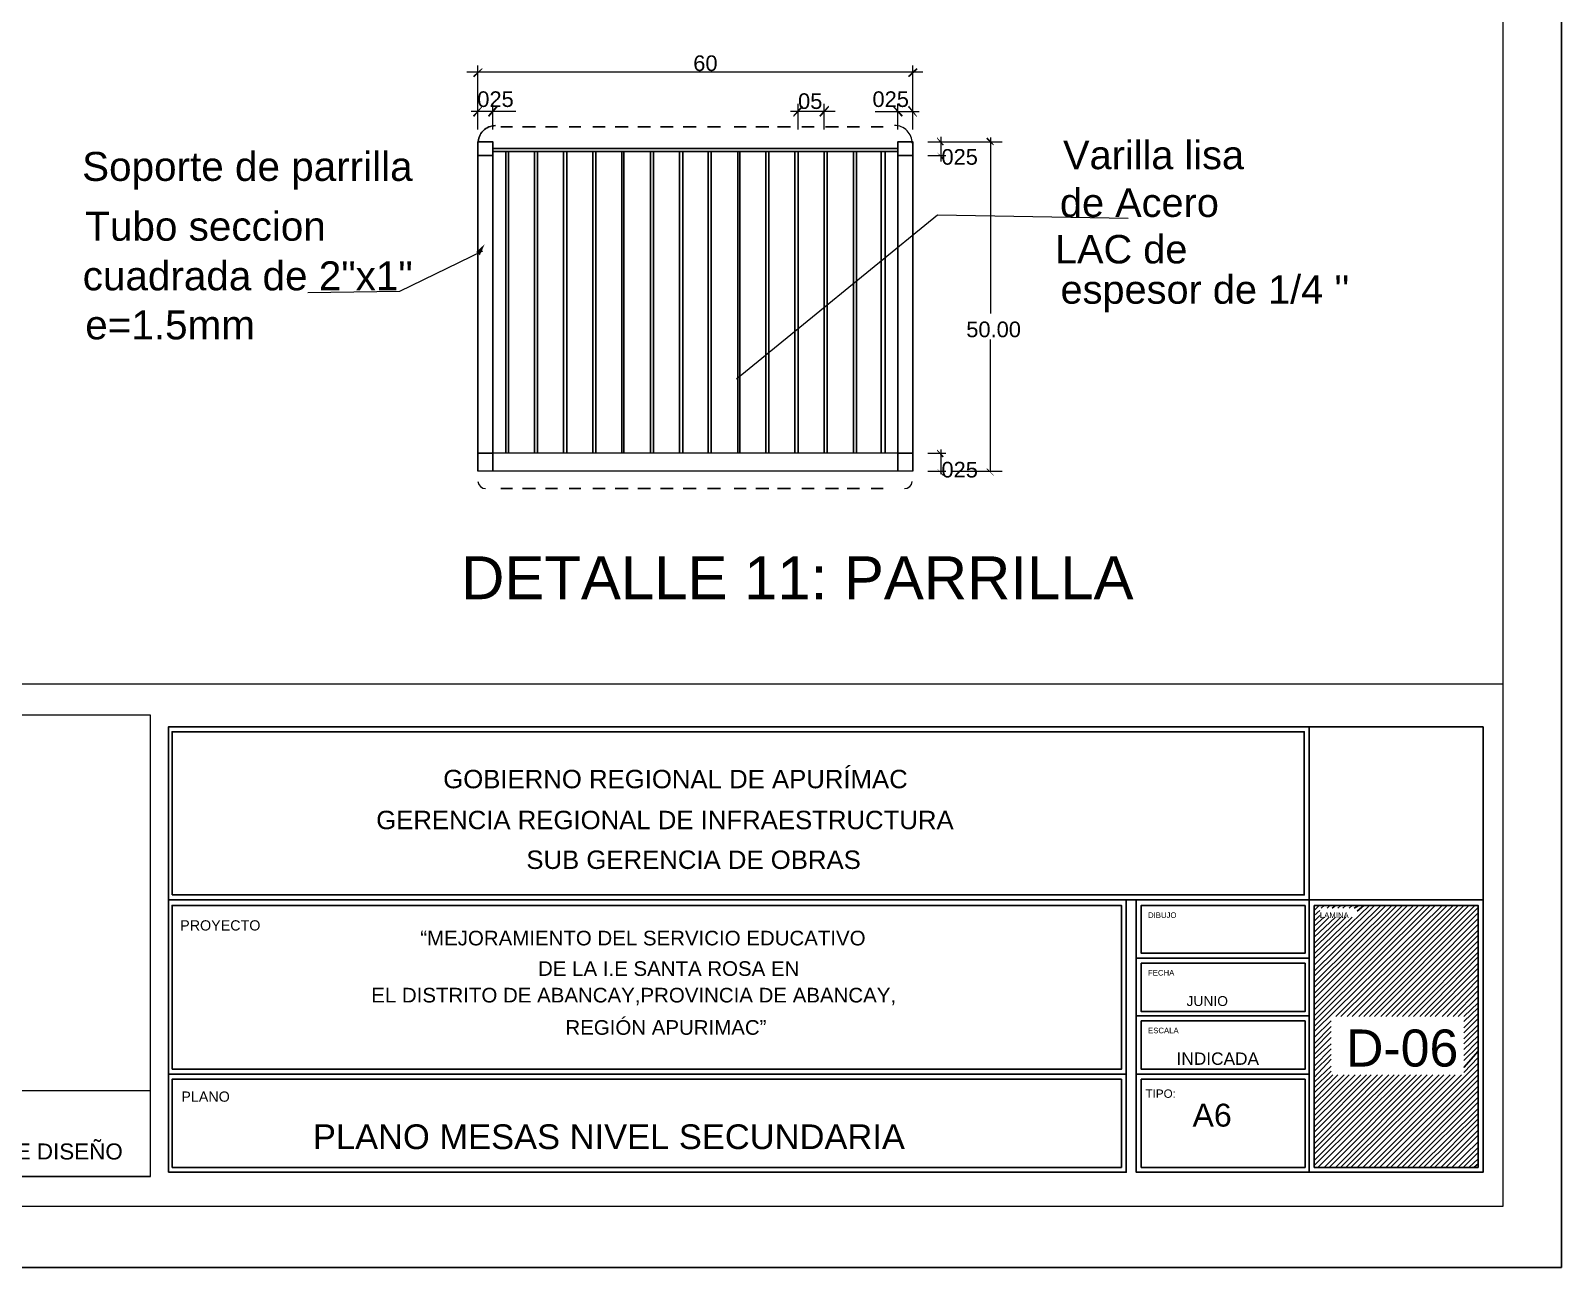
# Model space of a CAD drawing. Header units: inches. Extents: x -0.03 to 5.28, y 0.2 to 3.61.
# Drawn here: x 3.96 to 5.281, y 0.2 to 1.267 of the extents above; entities that cross this region are included whole.
import ezdxf

# ---------------------------------------------------------------- set-up
doc = ezdxf.new("R2010")
doc.units = ezdxf.units.IN
doc.header["$MEASUREMENT"] = 0
for name, color, linetype in [('PDF_PDF2_PDF4_0', 7, 'Continuous'), ('PDF_PDF2_PDF4_A - MEMBRETE', 7, 'Continuous'), ('PDF_PDF2_PDF4_PDF10_COTAS', 7, 'Continuous'), ('PDF_PDF2_PDF4_PDF5_0', 7, 'Continuous'), ('PDF_PDF2_PDF4_PDF5_COTAS-01', 7, 'Continuous'), ('PDF_PDF2_PDF4_PDF6_0', 7, 'Continuous'), ('PDF_PDF2_PDF4_PDF6_COTAS', 7, 'Continuous'), ('PDF_Texto', 7, 'Continuous')]:
    doc.layers.add(name, color=color, linetype=linetype)
doc.layers.add('PDF_PDF2_PDF4_PDF10_LINEAS COMPLEMENTARIAS', color=7, linetype='Continuous', true_color=0x7f7f7f)
doc.styles.add('PDF Arial', font='arial.ttf')

msp = doc.modelspace()

# ---------------------------------------------------------------- linework, layer by layer
msp.add_lwpolyline([(5.281, 0.2), (-0.0337, 0.2), (-0.0337, 3.6149), (5.281, 3.6149)], close=True)
at = {"layer": 'PDF_PDF2_PDF4_0', "lineweight": 25}
for points in [[(4.3662, 1.1839), (4.3763, 1.1839)], [(4.3849, 1.1839), (4.3961, 1.1839)], [(4.4047, 1.1839), (4.4149, 1.1839)], [(4.425, 1.1839), (4.4352, 1.1839)], [(4.4454, 1.1839), (4.4561, 1.1839)], [(4.4646, 1.1839), (4.4759, 1.1839)], [(4.4844, 1.1839), (4.4951, 1.1839)], [(4.5037, 1.1839), (4.5149, 1.1839)], [(4.5235, 1.1839), (4.5347, 1.1839)], [(4.5444, 1.1839), (4.5556, 1.1839)], [(4.5674, 1.1839), (4.5776, 1.1839)], [(4.5861, 1.1839), (4.5974, 1.1839)], [(4.6049, 1.1839), (4.6161, 1.1839)], [(4.6257, 1.1839), (4.6364, 1.1839)], [(4.6461, 1.1839), (4.6573, 1.1839)], [(4.6648, 1.1839), (4.6755, 1.1839)], [(4.6857, 1.1839), (4.6958, 1.1839)], [(4.3592, 1.1651), (4.7087, 1.1651)], [(4.3592, 1.1625), (4.7087, 1.1625)], [(4.3704, 1.1625), (4.3704, 0.9023)], [(4.3726, 1.1625), (4.3726, 0.9023)], [(4.3951, 1.1625), (4.3951, 0.9023)], [(4.3977, 1.1625), (4.3977, 0.9023)], [(4.4202, 1.1625), (4.4202, 0.9023)], [(4.4229, 1.1625), (4.4229, 0.9023)], [(4.4454, 1.1625), (4.4454, 0.9023)], [(4.448, 1.1625), (4.448, 0.9023)], [(4.4705, 1.1625), (4.4705, 0.9023)], [(4.4721, 1.1625), (4.4721, 0.9023)], [(4.4951, 1.1625), (4.4951, 0.9023)], [(4.4978, 1.1625), (4.4978, 0.9023)], [(4.5203, 1.1625), (4.5203, 0.9023)], [(4.523, 1.1625), (4.523, 0.9023)], [(4.5449, 1.1625), (4.5449, 0.9023)], [(4.5476, 1.1625), (4.5476, 0.9023)], [(4.5706, 1.1625), (4.5706, 0.9023)], [(4.5722, 1.1625), (4.5722, 0.9023)], [(4.5947, 1.1625), (4.5947, 0.9023)], [(4.5974, 1.1625), (4.5974, 0.9023)], [(4.6198, 1.1625), (4.6198, 0.9023)], [(4.6225, 1.1625), (4.6225, 0.9023)], [(4.645, 1.1625), (4.645, 0.9023)], [(4.6477, 1.1625), (4.6477, 0.9023)], [(4.6702, 1.1625), (4.6702, 0.9023)], [(4.6728, 1.1625), (4.6728, 0.9023)], [(4.6942, 1.1625), (4.6942, 0.9023)], [(4.6975, 1.1625), (4.6975, 0.9023)], [(4.3464, 0.889), (4.3464, 0.8997), (4.3464, 1.1598), (4.3464, 1.1485)], [(4.3592, 1.1592), (4.3592, 0.9023)], [(4.7087, 1.1592), (4.7087, 0.9023)], [(4.7215, 1.1598), (4.7215, 1.1485)], [(4.7215, 0.9023), (4.7215, 1.1592)], [(4.3464, 1.14), (4.3464, 1.1298)], [(4.7215, 1.14), (4.7215, 1.1298)], [(4.3464, 1.1207), (4.3464, 1.1105)], [(4.7215, 1.1207), (4.7215, 1.1105)], [(4.3464, 1.1009), (4.3464, 1.0897)], [(4.7215, 1.1009), (4.7215, 1.0897)], [(4.3464, 1.08), (4.3464, 1.0699)], [(4.7215, 1.08), (4.7215, 1.0699)], [(4.3464, 1.0602), (4.3464, 1.0495)], [(4.7215, 1.0602), (4.7215, 1.0495)], [(4.3464, 1.041), (4.3464, 1.0297)], [(4.7215, 1.041), (4.7215, 1.0297)], [(4.3464, 1.0222), (4.3464, 1.011)], [(4.7215, 1.0222), (4.7215, 1.011)], [(4.3464, 1.0024), (4.3464, 0.9907)], [(4.7215, 1.0024), (4.7215, 0.9907)], [(4.3464, 0.981), (4.3464, 0.9698)], [(4.7215, 0.981), (4.7215, 0.9698)], [(4.3464, 0.9585), (4.3464, 0.9473)], [(4.7215, 0.9585), (4.7215, 0.9473)], [(4.3464, 0.9387), (4.3464, 0.9286)], [(4.7215, 0.9387), (4.7215, 0.9286)], [(4.3464, 0.9195), (4.3464, 0.9088)], [(4.7215, 0.9195), (4.7215, 0.9088)], [(4.3464, 0.8868), (4.3464, 0.9023), (4.3592, 0.9023), (4.3592, 0.8868)], [(4.7215, 0.8868), (4.7215, 0.9023), (4.7087, 0.9023), (4.7087, 0.8868)], [(4.7215, 0.8997), (4.7215, 0.889)], [(4.3662, 0.8718), (4.3763, 0.8718)], [(4.3849, 0.8718), (4.3961, 0.8718)], [(4.4047, 0.8718), (4.4149, 0.8718)], [(4.425, 0.8718), (4.4352, 0.8718)], [(4.4454, 0.8718), (4.4561, 0.8718)], [(4.4646, 0.8718), (4.4759, 0.8718)], [(4.4844, 0.8718), (4.4951, 0.8718)], [(4.5037, 0.8718), (4.5149, 0.8718)], [(4.5235, 0.8718), (4.5347, 0.8718)], [(4.5444, 0.8718), (4.5556, 0.8718)], [(4.5674, 0.8718), (4.5776, 0.8718)], [(4.5861, 0.8718), (4.5974, 0.8718)], [(4.6049, 0.8718), (4.6161, 0.8718)], [(4.6257, 0.8718), (4.6364, 0.8718)], [(4.6461, 0.8718), (4.6573, 0.8718)], [(4.6648, 0.8718), (4.6755, 0.8718)], [(4.6857, 0.8718), (4.6958, 0.8718)]]:
    msp.add_lwpolyline(points, dxfattribs=at)
for points in [[(4.3464, 1.1592), (4.3464, 1.171), (4.3592, 1.171), (4.3592, 1.1592)], [(4.7215, 1.1592), (4.7215, 1.171), (4.7087, 1.171), (4.7087, 1.1592)]]:
    msp.add_lwpolyline(points, close=True, dxfattribs=at)
at = {"layer": 'PDF_PDF2_PDF4_A - MEMBRETE', "lineweight": 25}
for points in [[(4.0793, 0.517), (5.0635, 0.517), (5.0635, 0.6663), (4.0793, 0.6663)], [(4.0825, 0.5213), (5.0592, 0.5213), (5.0592, 0.662), (4.0825, 0.662)], [(5.2134, 0.517), (5.0635, 0.517), (5.0635, 0.6663), (5.2134, 0.6663)], [(4.0793, 0.3666), (4.9056, 0.3666), (4.9056, 0.517), (4.0793, 0.517)], [(4.0825, 0.3709), (4.9014, 0.3709), (4.9014, 0.5122), (4.0825, 0.5122)], [(5.0598, 0.5122), (4.9185, 0.5122), (4.9185, 0.471), (5.0598, 0.471)], [(5.0678, 0.5122), (5.2091, 0.5122), (5.2091, 0.2863), (5.0678, 0.2863)], [(4.9185, 0.4624), (5.0598, 0.4624), (5.0598, 0.4207), (4.9185, 0.4207)], [(5.0598, 0.4126), (4.9185, 0.4126), (4.9185, 0.3709), (5.0598, 0.3709)], [(4.0793, 0.2821), (4.9056, 0.2821), (4.9056, 0.3666), (4.0793, 0.3666)], [(4.0825, 0.2863), (4.9014, 0.2863), (4.9014, 0.3623), (4.0825, 0.3623)], [(4.9185, 0.3623), (5.0598, 0.3623), (5.0598, 0.2863), (4.9185, 0.2863)]]:
    msp.add_lwpolyline(points, close=True, dxfattribs=at)
for points in [[(5.0635, 0.5213), (5.0635, 0.662)], [(5.0635, 0.2821), (5.0635, 0.517), (5.2134, 0.517), (4.9142, 0.517), (4.9142, 0.2821), (5.2134, 0.2821), (5.2134, 0.517)], [(5.0678, 0.5079), (5.0721, 0.5122)], [(5.0678, 0.4662), (5.1154, 0.5122)], [(5.0678, 0.4608), (5.1197, 0.5122)], [(5.0678, 0.4555), (5.1251, 0.5122)], [(5.0678, 0.4512), (5.1294, 0.5122)], [(5.0678, 0.4458), (5.1347, 0.5122)], [(5.0678, 0.4415), (5.139, 0.5122)], [(5.0678, 0.4362), (5.1438, 0.5122)], [(5.0678, 0.4319), (5.1481, 0.5122)], [(5.0678, 0.4266), (5.1534, 0.5122)], [(5.0678, 0.4223), (5.1577, 0.5122)], [(5.0678, 0.4169), (5.1631, 0.5122)], [(5.0678, 0.4126), (5.1679, 0.5122)], [(5.0678, 0.4078), (5.1722, 0.5122)], [(5.0678, 0.4035), (5.1781, 0.5122)], [(5.0678, 0.5036), (5.0726, 0.5079)], [(5.0678, 0.4988), (5.0726, 0.5036)], [(5.0678, 0.4945), (5.0764, 0.502)], [(5.0678, 0.4892), (5.0807, 0.502)], [(5.0678, 0.4849), (5.086, 0.502)], [(5.0678, 0.4795), (5.0908, 0.502)], [(5.0678, 0.4753), (5.0951, 0.502)], [(5.0678, 0.4704), (5.1005, 0.502)], [(5.0737, 0.51), (5.0764, 0.5122)], [(5.079, 0.51), (5.0812, 0.5122)], [(5.0833, 0.51), (5.086, 0.5122)], [(5.0865, 0.4164), (5.1823, 0.5122)], [(5.0881, 0.51), (5.0908, 0.5122)], [(5.0908, 0.4164), (5.1877, 0.5122)], [(5.0924, 0.51), (5.0951, 0.5122)], [(5.0962, 0.4164), (5.192, 0.5122)], [(5.0978, 0.51), (5.1005, 0.5122)], [(5.1005, 0.4164), (5.1968, 0.5122)], [(5.1021, 0.51), (5.1063, 0.5122)], [(5.1047, 0.5074), (5.1106, 0.5122)], [(5.1063, 0.4164), (5.2011, 0.5122)], [(5.1106, 0.4164), (5.2064, 0.5122)], [(5.1154, 0.4164), (5.2091, 0.5106)], [(5.1197, 0.4164), (5.2091, 0.5058)], [(5.1251, 0.4164), (5.2091, 0.5009)], [(5.1294, 0.4164), (5.2091, 0.4961)], [(5.1347, 0.4164), (5.2091, 0.4908)], [(5.139, 0.4164), (5.2091, 0.4865)], [(5.1438, 0.4164), (5.2091, 0.4817)], [(5.1492, 0.4164), (5.2091, 0.4769)], [(4.9142, 0.4667), (5.0635, 0.4667), (4.9142, 0.4667)], [(5.1534, 0.4164), (5.2091, 0.472)], [(5.1588, 0.4164), (5.2091, 0.4678)], [(5.1631, 0.4164), (5.2091, 0.4624)], [(5.1679, 0.4164), (5.2091, 0.4581)], [(5.1722, 0.4164), (5.2091, 0.4528)], [(5.1781, 0.4164), (5.2091, 0.4485)], [(5.1823, 0.4164), (5.2091, 0.4431)], [(5.1877, 0.4164), (5.2091, 0.4389)], [(5.192, 0.4164), (5.2091, 0.4335)], [(5.1968, 0.4164), (5.2091, 0.4282)], [(5.1968, 0.4121), (5.2091, 0.4239)], [(5.0635, 0.4169), (4.9142, 0.4169)], [(5.0678, 0.3982), (5.0823, 0.4126)], [(5.1968, 0.4068), (5.2091, 0.4191)], [(5.1968, 0.4025), (5.2091, 0.4148)], [(5.1968, 0.3971), (5.2091, 0.4094)], [(5.0678, 0.3928), (5.0823, 0.4078)], [(5.0678, 0.3886), (5.0823, 0.4035)], [(5.0678, 0.3837), (5.0823, 0.3982)], [(5.1968, 0.3928), (5.2091, 0.4051)], [(5.1968, 0.388), (5.2091, 0.3998)], [(5.0678, 0.3795), (5.0823, 0.3928)], [(5.0678, 0.3736), (5.0823, 0.3886)], [(5.0678, 0.3693), (5.0823, 0.3837)], [(5.1968, 0.3827), (5.2091, 0.3955)], [(5.1968, 0.3784), (5.2091, 0.3907)], [(5.1968, 0.3725), (5.2091, 0.3864)], [(5.0678, 0.3639), (5.0823, 0.3795)], [(5.0678, 0.3597), (5.0823, 0.3736)], [(5.1192, 0.2863), (5.2091, 0.3762)], [(5.124, 0.2863), (5.2091, 0.3709)], [(5.1968, 0.3682), (5.2091, 0.3811)], [(5.0635, 0.3666), (4.9142, 0.3666)], [(5.0678, 0.3548), (5.0823, 0.3693)], [(5.0678, 0.3506), (5.0839, 0.3661)], [(5.0678, 0.3452), (5.0881, 0.3661)], [(5.0678, 0.3409), (5.0935, 0.3661)], [(5.0678, 0.3356), (5.0978, 0.3661)], [(5.0678, 0.3308), (5.1031, 0.3661)], [(5.0678, 0.3265), (5.1079, 0.3661)], [(5.0678, 0.3211), (5.1128, 0.3661)], [(5.0678, 0.3168), (5.117, 0.3661)], [(5.0678, 0.3115), (5.1224, 0.3661)], [(5.0678, 0.3067), (5.1267, 0.3661)], [(5.0678, 0.3019), (5.132, 0.3661)], [(5.0678, 0.2976), (5.1368, 0.3661)], [(5.0678, 0.2922), (5.1411, 0.3661)], [(5.0678, 0.2879), (5.1465, 0.3661)], [(5.071, 0.2863), (5.1508, 0.3661)], [(5.0764, 0.2863), (5.1561, 0.3661)], [(5.0807, 0.2863), (5.1604, 0.3661)], [(5.086, 0.2863), (5.1652, 0.3661)], [(5.0903, 0.2863), (5.17, 0.3661)], [(5.0951, 0.2863), (5.1754, 0.3661)], [(5.0994, 0.2863), (5.1797, 0.3661)], [(5.1047, 0.2863), (5.185, 0.3661)], [(5.1096, 0.2863), (5.1893, 0.3661)], [(5.1149, 0.2863), (5.1947, 0.3661)], [(5.1294, 0.2863), (5.2091, 0.3661)], [(5.1336, 0.2863), (5.2091, 0.3618)], [(5.139, 0.2863), (5.2091, 0.3564)], [(5.1433, 0.2863), (5.2091, 0.3522)], [(5.1481, 0.2863), (5.2091, 0.3468)], [(5.1524, 0.2863), (5.2091, 0.3425)], [(5.1577, 0.2863), (5.2091, 0.3372)], [(5.162, 0.2863), (5.2091, 0.3329)], [(5.1674, 0.2863), (5.2091, 0.3281)], [(5.1716, 0.2863), (5.2091, 0.3238)], [(5.177, 0.2863), (5.2091, 0.3184)], [(5.1813, 0.2863), (5.2091, 0.3142)], [(5.1866, 0.2863), (5.2091, 0.3083)], [(5.192, 0.2863), (5.2091, 0.3035)], [(5.1963, 0.2863), (5.2091, 0.2992)], [(5.2011, 0.2863), (5.2091, 0.2938)], [(5.2054, 0.2863), (5.2091, 0.2895)]]:
    msp.add_lwpolyline(points, dxfattribs=at)
at = {"layer": 'PDF_PDF2_PDF4_PDF10_COTAS', "lineweight": 5}
for points in [[(0, 3.5805), (5.2305, 3.5805), (5.2305, 0.2526), (0, 0.2526)], [(2.9131, 0.7033), (5.2305, 0.7033), (5.2305, 0.2526), (2.9131, 0.2526)], [(2.9131, 0.7033), (5.2305, 0.7033), (5.2305, 0.2526), (2.9131, 0.2526)]]:
    msp.add_lwpolyline(points, close=True, dxfattribs=at)
at = {"layer": 'PDF_PDF2_PDF4_PDF10_LINEAS COMPLEMENTARIAS', "lineweight": 5}
for points in [[(3.2224, 0.2783), (2.9409, 0.2783), (4.0638, 0.2783), (4.0638, 0.6765), (2.9409, 0.6765), (2.9409, 0.2783), (2.9409, 0.5448)], [(4.0638, 0.2783), (3.7833, 0.2783), (3.7833, 0.6765)], [(2.9409, 0.3527), (3.2224, 0.3527), (3.5023, 0.3527), (3.7833, 0.3527), (4.0638, 0.3527)]]:
    msp.add_lwpolyline(points, dxfattribs=at)
at = {"layer": 'PDF_PDF2_PDF4_PDF5_0', "lineweight": 13}
msp.add_lwpolyline([(4.5695, 0.9666), (4.7429, 1.1079)], dxfattribs=at)
at = {"layer": 'PDF_PDF2_PDF4_PDF5_COTAS-01', "lineweight": 13}
msp.add_lwpolyline([(4.7429, 1.1079), (4.9072, 1.1052)], dxfattribs=at)
at = {"layer": 'PDF_PDF2_PDF4_PDF6_0', "lineweight": 5}
msp.add_lwpolyline([(4.3616, 1.1849, 0.414217), (4.3464, 1.1697, -0.414217)], format="xyb", close=True, dxfattribs=at)
at = {"layer": 'PDF_PDF2_PDF4_PDF6_0', "lineweight": 13}
for points in [[(4.7456, 1.1753), (4.7456, 1.1539)], [(4.7344, 1.171), (4.7499, 1.171)], [(4.7456, 1.171), (4.7986, 1.171)], [(4.7884, 1.1748), (4.7884, 1.0228)], [(4.7344, 1.1592), (4.7499, 1.1592)], [(4.1997, 1.041), (4.2789, 1.042), (4.3506, 1.0768)], [(4.7884, 0.8868), (4.7884, 1.0003)], [(4.7087, 0.9023), (4.3592, 0.9023)], [(4.7344, 0.9023), (4.7499, 0.9023)], [(4.7456, 0.9056), (4.7456, 0.8842)], [(4.7215, 0.8868), (4.3464, 0.8868)], [(4.7344, 0.8868), (4.7499, 0.8868)], [(4.7553, 0.8868), (4.7986, 0.8868)]]:
    msp.add_lwpolyline(points, dxfattribs=at)
at = {"layer": 'PDF_PDF2_PDF4_PDF6_0', "lineweight": 5}
for centre, radius, start, end in [((4.7057, 1.1697), 0.0153, 359.9997, 90.0003), ((4.353, 0.8785), 0.00669, 185.7663, 270.0007), ((4.7143, 0.8785), 0.00669, 269.9993, 354.2337)]:
    msp.add_arc(centre, radius, start, end, dxfattribs=at)
at = {"layer": 'PDF_PDF2_PDF4_PDF6_0', "transparency": 33554559}
for points in [[(4.7483, 1.1683), (4.7424, 1.1737), (4.7424, 1.1748)], [(4.7472, 1.1678), (4.7483, 1.1683), (4.7424, 1.1737)], [(4.7916, 1.1683), (4.7847, 1.1737), (4.7858, 1.1748)], [(4.7911, 1.1678), (4.7916, 1.1683), (4.7847, 1.1737)], [(4.7483, 1.1566), (4.7483, 1.1566), (4.7424, 1.1619)], [(4.7483, 1.1566), (4.7424, 1.1619), (4.7472, 1.1555)], [(4.3448, 1.0758), (4.3522, 1.0827), (4.348, 1.0731)], [(4.7483, 0.8997), (4.7424, 0.9045), (4.7424, 0.9056)], [(4.7472, 0.8986), (4.7483, 0.8997), (4.7424, 0.9045)], [(4.7483, 0.8831), (4.7483, 0.8831), (4.7424, 0.889)], [(4.7483, 0.8831), (4.7424, 0.889), (4.7472, 0.8831)], [(4.7858, 0.889), (4.7847, 0.889), (4.7916, 0.8831)], [(4.7847, 0.889), (4.7916, 0.8831), (4.7911, 0.8831)]]:
    msp.add_solid(points, dxfattribs=at)
at = {"layer": 'PDF_PDF2_PDF4_PDF6_COTAS', "lineweight": 13}
for points in [[(4.7301, 1.231), (4.3367, 1.231)], [(4.3464, 1.1924), (4.3464, 1.2368)], [(4.7215, 1.1903), (4.7215, 1.2368)], [(4.3464, 1.1817), (4.3464, 1.2037)], [(4.3592, 1.1817), (4.3592, 1.2037)], [(4.6225, 1.1817), (4.6225, 1.2037)], [(4.645, 1.1817), (4.645, 1.2037)], [(4.7087, 1.1817), (4.7087, 1.2037)], [(4.7215, 1.1817), (4.7215, 1.2037)], [(4.379, 1.1972), (4.3405, 1.1972)], [(4.6546, 1.1972), (4.6161, 1.1972)], [(4.6889, 1.1972), (4.7269, 1.1972)]]:
    msp.add_lwpolyline(points, dxfattribs=at)
at = {"layer": 'PDF_PDF2_PDF4_PDF6_COTAS', "transparency": 33554559}
for points in [[(4.3501, 1.2347), (4.3431, 1.2267), (4.3421, 1.2277)], [(4.3501, 1.2336), (4.3501, 1.2347), (4.3431, 1.2267)], [(4.7173, 1.2277), (4.7183, 1.2267), (4.7247, 1.2347)], [(4.7183, 1.2267), (4.7247, 1.2347), (4.7258, 1.2336)], [(4.3501, 1.2021), (4.3431, 1.1924), (4.3421, 1.1935)], [(4.3501, 1.201), (4.3501, 1.2021), (4.3431, 1.1924)], [(4.3549, 1.1935), (4.356, 1.1924), (4.3624, 1.2021)], [(4.356, 1.1924), (4.3624, 1.2021), (4.3635, 1.201)], [(4.6257, 1.2021), (4.6188, 1.1924), (4.6182, 1.1935)], [(4.6268, 1.201), (4.6257, 1.2021), (4.6188, 1.1924)], [(4.6407, 1.1935), (4.6418, 1.1924), (4.6487, 1.2021)], [(4.6418, 1.1924), (4.6487, 1.2021), (4.6493, 1.201)], [(4.7119, 1.1924), (4.7049, 1.2021), (4.7044, 1.201)], [(4.713, 1.1935), (4.7119, 1.1924), (4.7049, 1.2021)], [(4.7173, 1.201), (4.7183, 1.2021), (4.7247, 1.1924)], [(4.7183, 1.2021), (4.7247, 1.1924), (4.7247, 1.1935)]]:
    msp.add_solid(points, dxfattribs=at)

# ---------------------------------------------------------------- texts
at = {"layer": 'PDF_Texto', "attachment_point": 7, "style": 'PDF Arial'}
for s, insert, char_height in [('60', (4.5321, 1.2318), 0.01349), ('025', (4.3458, 1.2008), 0.01349), ('05', (4.6225, 1.1991), 0.01349), ('025', (4.6867, 1.2008), 0.01349), ('Soporte de parrilla', (4.0049, 1.1297), 0.024977), ('025', (4.7462, 1.151), 0.01349), ('Varilla lisa', (4.8511, 1.147), 0.024526), ('de Acero', (4.8484, 1.1058), 0.02453), ('Tubo seccion', (4.0076, 1.0853), 0.024977), ('LAC de', (4.8441, 1.0657), 0.02453), ('cuadrada de 2"x1"', (4.0054, 1.0425), 0.024977), ("espesor de 1/4 ''", (4.8489, 1.0239), 0.024526), ('e=1.5mm', (4.0076, 1.0002), 0.02498), ('50.00', (4.7676, 1.0022), 0.01349), ('025', (4.7462, 0.8812), 0.01349), ('DETALLE 11: PARRILLA', (4.3319, 0.7764), 0.036981), ('GOBIERNO REGIONAL DE APURÍMAC', (4.3164, 0.6131), 0.015886), ('GERENCIA REGIONAL DE INFRAESTRUCTURA', (4.2586, 0.5778), 0.015886), ('SUB GERENCIA DE OBRAS', (4.3881, 0.5435), 0.015886), ('DIBUJO', (4.9244, 0.5014), 0.00479), ('LAMINA', (5.0726, 0.5014), 0.00479), ('PROYECTO', (4.0895, 0.4905), 0.00883), ('“MEJORAMIENTO DEL SERVICIO EDUCATIVO', (4.2966, 0.4776), 0.012626), ('DE LA I.E SANTA ROSA EN', (4.3982, 0.4513), 0.012626), ('FECHA', (4.9244, 0.4517), 0.00479), ('EL DISTRITO DE ABANCAY,PROVINCIA DE ABANCAY,', (4.2543, 0.4262), 0.012626), ('JUNIO', (4.9576, 0.4254), 0.00853), ('REGIÓN APURIMAC”', (4.4218, 0.4005), 0.012626), ('ESCALA', (4.9244, 0.4019), 0.00479), ('D-06', (5.0952, 0.3728), 0.03199), ('INDICADA', (4.949, 0.3746), 0.01066), ('PLANO', (4.0905, 0.3428), 0.00883), ('TIPO:', (4.9222, 0.3462), 0.00719), ('A6', (4.9628, 0.3212), 0.01977), ('PLANO MESAS NIVEL SECUNDARIA', (4.204, 0.3018), 0.021291), ('ESPECIALISTA DE DISEÑO', (3.7908, 0.2929), 0.013836)]:
    msp.add_mtext(s, dxfattribs=dict(at, insert=insert, char_height=char_height))

doc.saveas('drawing.dxf')
